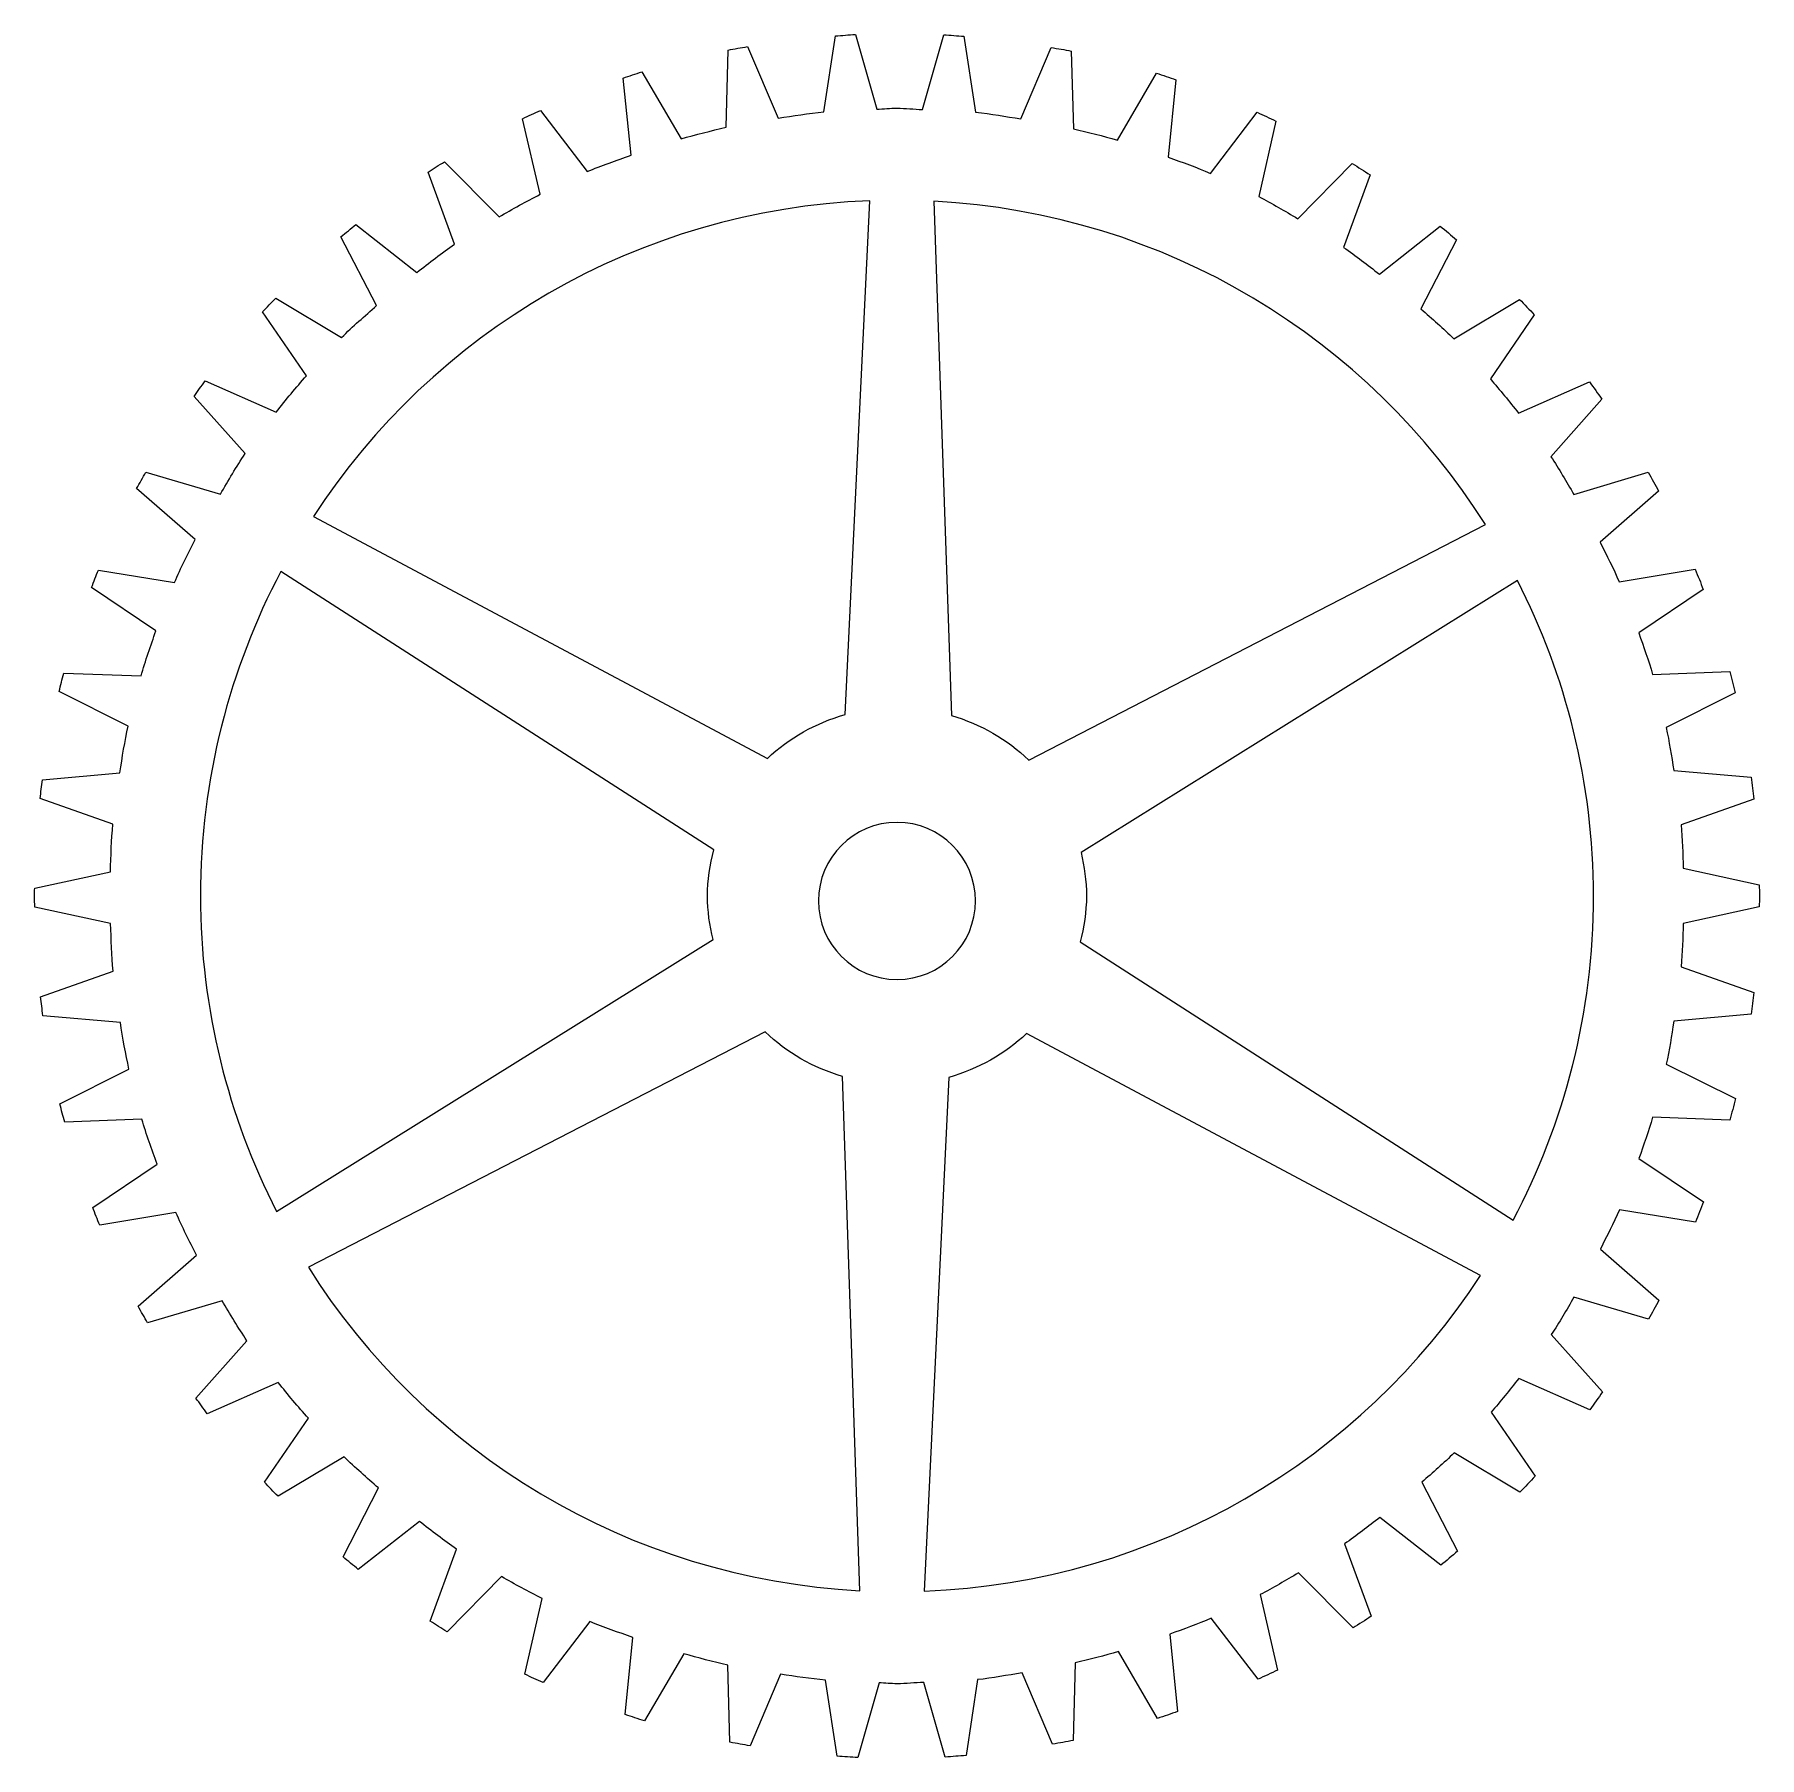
# Model space of a CAD drawing. Header units: centimetres. Extents: x -9.5 to 9.5, y -9.5 to 9.5.
import ezdxf

# ---------------------------------------------------------------- set-up
doc = ezdxf.new("R2010")
doc.units = ezdxf.units.CM
doc.header["$MEASUREMENT"] = 0
doc.layers.add('Camada 1', color=7, linetype='Continuous')

msp = doc.modelspace()

# ---------------------------------------------------------------- linework, layer by layer
at = {"layer": 'Camada 1'}
for points, knots in [([(9.53658, -0.11972), (9.53732, -0.07969), (9.53973, -0.04024), (9.53973, -0.00008), (9.53973, -0.00008), (9.53973, 0.04196), (9.53658, 0.08345), (9.53658, 0.12531), (9.53658, 0.12531), (9.53658, 0.12531), (8.69706, 0.30652), (8.69706, 0.30652), (8.69706, 0.30652), (8.6915, 0.46776), (8.68685, 0.62852), (8.67298, 0.78687), (8.67298, 0.78687), (8.67298, 0.78687), (9.47771, 1.07228), (9.47771, 1.07228), (9.47771, 1.07228), (9.46901, 1.15303), (9.45842, 1.23397), (9.44678, 1.31361), (9.44678, 1.31361), (9.44678, 1.31361), (8.59167, 1.38888), (8.59167, 1.38888), (8.59167, 1.38888), (8.56611, 1.54816), (8.5415, 1.70773), (8.50759, 1.86386), (8.50759, 1.86386), (8.50759, 1.86386), (9.27083, 2.2479), (9.27083, 2.2479), (9.27083, 2.2479), (9.25157, 2.32688), (9.23194, 2.40504), (9.21119, 2.48311), (9.21119, 2.48311), (9.21119, 2.48311), (8.35719, 2.45051), (8.35719, 2.45051), (8.35719, 2.45051), (8.31163, 2.60598), (8.25866, 2.75711), (8.20495, 2.90917), (8.20495, 2.90917), (8.20495, 2.90917), (8.91782, 3.38878), (8.91782, 3.38878), (8.91782, 3.38878), (8.88948, 3.46379), (8.85948, 3.53898), (8.82948, 3.61296), (8.82948, 3.61296), (8.82948, 3.61296), (7.98787, 3.47405), (7.98787, 3.47405), (7.98787, 3.47405), (7.92326, 3.62296), (7.84989, 3.76686), (7.77729, 3.9117), (7.77729, 3.9117), (7.77729, 3.9117), (8.42422, 4.47669), (8.42422, 4.47669), (8.42422, 4.47669), (8.38662, 4.54725), (8.34717, 4.61689), (8.30775, 4.68645), (8.30775, 4.68645), (8.30775, 4.68645), (7.48614, 4.4416), (7.48614, 4.4416), (7.48614, 4.4416), (7.40206, 4.5818), (7.32337, 4.72404), (7.2324, 4.85877), (7.2324, 4.85877), (7.2324, 4.85877), (7.79673, 5.4934), (7.79673, 5.4934), (7.79673, 5.4934), (7.75098, 5.55804), (7.70577, 5.62424), (7.65801, 5.68779), (7.65801, 5.68779), (7.65801, 5.68779), (6.8731, 5.34171), (6.8731, 5.34171), (6.8731, 5.34171), (6.77309, 5.47032), (6.66974, 5.59563), (6.56306, 5.71832), (6.56306, 5.71832), (6.56306, 5.71832), (7.04923, 6.42674), (7.04923, 6.42674), (7.04923, 6.42674), (6.99586, 6.48508), (6.94051, 6.54146), (6.88551, 6.59853), (6.88551, 6.59853), (6.88551, 6.59853), (6.15952, 6.16181), (6.15952, 6.16181), (6.15952, 6.16181), (6.04355, 6.27849), (5.91745, 6.38377), (5.79484, 6.49323), (5.79484, 6.49323), (5.79484, 6.49323), (6.18878, 7.25666), (6.18878, 7.25666), (6.18878, 7.25666), (6.12933, 7.30804), (6.06969, 7.35863), (6.0082, 7.40808), (6.0082, 7.40808), (6.0082, 7.40808), (5.33499, 6.8782), (5.33499, 6.8782), (5.33499, 6.8782), (5.20458, 6.97924), (5.07514, 7.08045), (4.93899, 7.1739), (4.93899, 7.1739), (4.93899, 7.1739), (5.23199, 7.97585), (5.23199, 7.97585), (5.23199, 7.97585), (5.1668, 8.01863), (5.10142, 8.06049), (5.03585, 8.10132), (5.03585, 8.10132), (5.03585, 8.10132), (4.43321, 7.49114), (4.43321, 7.49114), (4.43321, 7.49114), (4.29153, 7.57549), (4.1478, 7.6583), (4.00112, 7.73479), (4.00112, 7.73479), (4.00112, 7.73479), (4.1917, 8.57026), (4.1917, 8.57026), (4.1917, 8.57026), (4.12336, 8.60378), (4.05335, 8.63556), (3.98313, 8.66779), (3.98313, 8.66779), (3.98313, 8.66779), (3.46693, 7.99187), (3.46693, 7.99187), (3.46693, 7.99187), (3.31395, 8.05825), (3.15655, 8.11392), (2.99983, 8.17179), (2.99983, 8.17179), (2.99983, 8.17179), (3.08447, 9.02708), (3.08447, 9.02708), (3.08447, 9.02708), (3.01298, 9.0519), (2.94152, 9.0769), (2.8687, 9.10016), (2.8687, 9.10016), (2.8687, 9.10016), (2.43812, 8.36025), (2.43812, 8.36025), (2.43812, 8.36025), (2.27736, 8.40719), (2.11493, 8.44804), (1.95065, 8.48564), (1.95065, 8.48564), (1.95065, 8.48564), (1.92748, 9.34474), (1.92748, 9.34474), (1.92748, 9.34474), (1.85414, 9.35974), (1.77894, 9.37104), (1.70486, 9.38485), (1.70486, 9.38485), (1.70486, 9.38485), (1.37019, 8.59512), (1.37019, 8.59512), (1.37019, 8.59512), (1.20387, 8.62113), (1.03904, 8.65216), (0.86976, 8.66902), (0.86976, 8.66902), (0.86976, 8.66902), (0.74066, 9.50828), (0.74066, 9.50828), (0.74066, 9.50828), (0.66658, 9.51392), (0.59138, 9.52114), (0.51674, 9.52524), (0.51674, 9.52524), (0.51674, 9.52524), (0.28208, 8.69884), (0.28208, 8.69884), (0.28208, 8.69884), (0.18818, 8.70172), (0.09539, 8.71302), (0.00001, 8.71302), (0.00001, 8.71302), (-0.07593, 8.71302), (-0.14853, 8.70394), (-0.22391, 8.70172), (-0.22391, 8.70172), (-0.22391, 8.70172), (-0.46041, 9.5281), (-0.46041, 9.5281), (-0.46041, 9.5281), (-0.53412, 9.5244), (-0.60765, 9.51781), (-0.68136, 9.51273), (-0.68136, 9.51273), (-0.68136, 9.51273), (-0.80878, 8.67225), (-0.80878, 8.67225), (-0.80878, 8.67225), (-0.97991, 8.65624), (-1.14679, 8.62865), (-1.31495, 8.60288), (-1.31495, 8.60288), (-1.31495, 8.60288), (-1.65279, 9.39427), (-1.65279, 9.39427), (-1.65279, 9.39427), (-1.72502, 9.38178), (-1.79781, 9.36974), (-1.86856, 9.35538), (-1.86856, 9.35538), (-1.86856, 9.35538), (-1.89004, 8.50165), (-1.89004, 8.50165), (-1.89004, 8.50165), (-2.05802, 8.46432), (-2.22342, 8.42045), (-2.38844, 8.37338), (-2.38844, 8.37338), (-2.38844, 8.37338), (-2.8222, 9.11514), (-2.8222, 9.11514), (-2.8222, 9.11514), (-2.89128, 9.09358), (-2.95907, 9.06939), (-3.02778, 9.04624), (-3.02778, 9.04624), (-3.02778, 9.04624), (-2.94092, 8.19306), (-2.94092, 8.19306), (-2.94092, 8.19306), (-3.1039, 8.13445), (-3.268, 8.07924), (-3.42617, 8.01156), (-3.42617, 8.01156), (-3.42617, 8.01156), (-3.94475, 8.68598), (-3.94475, 8.68598), (-3.94475, 8.68598), (-4.00994, 8.65616), (-4.07569, 8.62801), (-4.14033, 8.59689), (-4.14033, 8.59689), (-4.14033, 8.59689), (-3.94716, 7.76038), (-3.94716, 7.76038), (-3.94716, 7.76038), (-4.10144, 7.68167), (-4.25201, 7.59806), (-4.40055, 7.51127), (-4.40055, 7.51127), (-4.40055, 7.51127), (-5.00488, 8.12098), (-5.00488, 8.12098), (-5.00488, 8.12098), (-5.06637, 8.08365), (-5.12601, 8.04449), (-5.18546, 8.0056), (-5.18546, 8.0056), (-5.18546, 8.0056), (-4.89265, 7.2092), (-4.89265, 7.2092), (-4.89265, 7.2092), (-5.03637, 7.11104), (-5.17231, 7.00269), (-5.31029, 6.89665), (-5.31029, 6.89665), (-5.31029, 6.89665), (-5.9863, 7.42587), (-5.9863, 7.42587), (-5.9863, 7.42587), (-6.04131, 7.38105), (-6.09594, 7.33623), (-6.15002, 7.29011), (-6.15002, 7.29011), (-6.15002, 7.29011), (-5.75608, 6.52927), (-5.75608, 6.52927), (-5.75608, 6.52927), (-5.88721, 6.41322), (-6.01963, 6.30006), (-6.14317, 6.17745), (-6.14317, 6.17745), (-6.14317, 6.17745), (-6.87178, 6.61287), (-6.87178, 6.61287), (-6.87178, 6.61287), (-6.92123, 6.56241), (-6.96994, 6.51167), (-7.01847, 6.45962), (-7.01847, 6.45962), (-7.01847, 6.45962), (-6.53174, 5.75361), (-6.53174, 5.75361), (-6.53174, 5.75361), (-6.64657, 5.62285), (-6.75881, 5.48969), (-6.86549, 5.35163), (-6.86549, 5.35163), (-6.86549, 5.35163), (-7.65226, 5.69649), (-7.65226, 5.69649), (-7.65226, 5.69649), (-7.6943, 5.64008), (-7.73375, 5.58238), (-7.77468, 5.52499), (-7.77468, 5.52499), (-7.77468, 5.52499), (-7.20905, 4.89269), (-7.20905, 4.89269), (-7.20905, 4.89269), (-7.30758, 4.74786), (-7.39518, 4.5948), (-7.48427, 4.44441), (-7.48427, 4.44441), (-7.48427, 4.44441), (-8.30771, 4.68767), (-8.30771, 4.68767), (-8.30771, 4.68767), (-8.34197, 4.62711), (-8.37661, 4.56665), (-8.40976, 4.50516), (-8.40976, 4.50516), (-8.40976, 4.50516), (-7.76264, 3.94279), (-7.76264, 3.94279), (-7.76264, 3.94279), (-7.84228, 3.786), (-7.92136, 3.62923), (-7.99156, 3.46744), (-7.99156, 3.46744), (-7.99156, 3.46744), (-8.83315, 3.60468), (-8.83315, 3.60468), (-8.83315, 3.60468), (-8.85852, 3.54078), (-8.88445, 3.47588), (-8.90946, 3.41106), (-8.90946, 3.41106), (-8.90946, 3.41106), (-8.19604, 2.93322), (-8.19604, 2.93322), (-8.19604, 2.93322), (-8.25494, 2.76831), (-8.31272, 2.60281), (-8.36143, 2.43342), (-8.36143, 2.43342), (-8.36143, 2.43342), (-9.21691, 2.46416), (-9.21691, 2.46416), (-9.21691, 2.46416), (-9.2345, 2.39701), (-9.25117, 2.3297), (-9.26729, 2.26255), (-9.26729, 2.26255), (-9.26729, 2.26255), (-8.50386, 1.87972), (-8.50386, 1.87972), (-8.50386, 1.87972), (-8.54164, 1.70978), (-8.56831, 1.53587), (-8.59591, 1.36188), (-8.59591, 1.36188), (-8.59591, 1.36188), (-9.45119, 1.28474), (-9.45119, 1.28474), (-9.45119, 1.28474), (-9.46045, 1.21584), (-9.46953, 1.14687), (-9.4773, 1.07723), (-9.4773, 1.07723), (-9.4773, 1.07723), (-8.67275, 0.79386), (-8.67275, 0.79386), (-8.67275, 0.79386), (-8.68868, 0.62077), (-8.69386, 0.44466), (-8.69942, 0.26842), (-8.69942, 0.26842), (-8.69942, 0.26842), (-9.53767, 0.08535), (-9.53767, 0.08535), (-9.53767, 0.08535), (-9.53767, 0.0572), (-9.53971, 0.02905), (-9.53971, -0.00003), (-9.53971, -0.00003), (-9.53971, -0.0417), (-9.53712, -0.08282), (-9.53656, -0.12412), (-9.53656, -0.12412), (-9.53656, -0.12412), (-8.69775, -0.30544), (-8.69775, -0.30544), (-8.69775, -0.30544), (-8.69145, -0.48139), (-8.68756, -0.65808), (-8.67071, -0.83072), (-8.67071, -0.83072), (-8.67071, -0.83072), (-9.47249, -1.11556), (-9.47249, -1.11556), (-9.47249, -1.11556), (-9.46434, -1.1852), (-9.45564, -1.2541), (-9.44619, -1.32373), (-9.44619, -1.32373), (-9.44619, -1.32373), (-8.59034, -1.39816), (-8.59034, -1.39816), (-8.59034, -1.39816), (-8.56274, -1.57189), (-8.5333, -1.7445), (-8.49514, -1.91415), (-8.49514, -1.91415), (-8.49514, -1.91415), (-9.25875, -2.29941), (-9.25875, -2.29941), (-9.25875, -2.29941), (-9.2419, -2.36683), (-9.22412, -2.43459), (-9.20578, -2.5024), (-9.20578, -2.5024), (-9.20578, -2.5024), (-8.35253, -2.46925), (-8.35253, -2.46925), (-8.35253, -2.46925), (-8.30252, -2.63797), (-8.24289, -2.8017), (-8.18418, -2.96579), (-8.18418, -2.96579), (-8.18418, -2.96579), (-8.89575, -3.44437), (-8.89575, -3.44437), (-8.89575, -3.44437), (-8.87075, -3.5103), (-8.845, -3.57624), (-8.81852, -3.64109), (-8.81852, -3.64109), (-8.81852, -3.64109), (-7.97527, -3.50163), (-7.97527, -3.50163), (-7.97527, -3.50163), (-7.90489, -3.66146), (-7.82784, -3.81778), (-7.74802, -3.97264), (-7.74802, -3.97264), (-7.74802, -3.97264), (-8.39347, -4.53676), (-8.39347, -4.53676), (-8.39347, -4.53676), (-8.35976, -4.59902), (-8.32383, -4.659), (-8.28827, -4.72086), (-8.28827, -4.72086), (-8.28827, -4.72086), (-7.46483, -4.47564), (-7.46483, -4.47564), (-7.46483, -4.47564), (-7.37574, -4.62492), (-7.28796, -4.77457), (-7.18961, -4.9181), (-7.18961, -4.9181), (-7.18961, -4.9181), (-7.75432, -5.55244), (-7.75432, -5.55244), (-7.75432, -5.55244), (-7.71302, -5.61078), (-7.67227, -5.66949), (-7.62912, -5.72654), (-7.62912, -5.72654), (-7.62912, -5.72654), (-6.84402, -5.38039), (-6.84402, -5.38039), (-6.84402, -5.38039), (-6.73753, -5.51578), (-6.62584, -5.64688), (-6.51046, -5.776), (-6.51046, -5.776), (-6.51046, -5.776), (-6.99571, -6.48257), (-6.99571, -6.48257), (-6.99571, -6.48257), (-6.947, -6.53514), (-6.89681, -6.5874), (-6.84606, -6.63963), (-6.84606, -6.63963), (-6.84606, -6.63963), (-6.11615, -6.20106), (-6.11615, -6.20106), (-6.11615, -6.20106), (-5.99391, -6.32182), (-5.86482, -6.43479), (-5.73499, -6.5474), (-5.73499, -6.5474), (-5.73499, -6.5474), (-6.12745, -7.30974), (-6.12745, -7.30974), (-6.12745, -7.30974), (-6.0717, -7.35678), (-6.01503, -7.40216), (-5.95798, -7.44791), (-5.95798, -7.44791), (-5.95798, -7.44791), (-5.28271, -6.91673), (-5.28271, -6.91673), (-5.28271, -6.91673), (-5.14677, -7.021), (-5.0136, -7.12824), (-4.87136, -7.22492), (-4.87136, -7.22492), (-4.87136, -7.22492), (-5.16177, -8.02039), (-5.16177, -8.02039), (-5.16177, -8.02039), (-5.10028, -8.06021), (-5.03898, -8.10056), (-4.97675, -8.13948), (-4.97675, -8.13948), (-4.97675, -8.13948), (-4.37353, -7.52753), (-4.37353, -7.52753), (-4.37353, -7.52753), (-4.22629, -7.61275), (-4.07738, -7.69366), (-3.92514, -7.77055), (-3.92514, -7.77055), (-3.92514, -7.77055), (-4.1159, -8.60732), (-4.1159, -8.60732), (-4.1159, -8.60732), (-4.05015, -8.63955), (-3.98162, -8.66881), (-3.91402, -8.69881), (-3.91402, -8.69881), (-3.91402, -8.69881), (-3.3984, -8.02428), (-3.3984, -8.02428), (-3.3984, -8.02428), (-3.24301, -8.09021), (-3.08058, -8.14337), (-2.92075, -8.20023), (-2.92075, -8.20023), (-2.92075, -8.20023), (-3.00539, -9.05386), (-3.00539, -9.05386), (-3.00539, -9.05386), (-2.93464, -9.07683), (-2.86352, -9.10109), (-2.79203, -9.12294), (-2.79203, -9.12294), (-2.79203, -9.12294), (-2.35957, -8.3806), (-2.35957, -8.3806), (-2.35957, -8.3806), (-2.1977, -8.42542), (-2.03601, -8.46987), (-1.87062, -8.5058), (-1.87062, -8.5058), (-1.87062, -8.5058), (-1.84728, -9.35887), (-1.84728, -9.35887), (-1.84728, -9.35887), (-1.7732, -9.37369), (-1.69856, -9.38588), (-1.62466, -9.39888), (-1.62466, -9.39888), (-1.62466, -9.39888), (-1.28851, -8.60656), (-1.28851, -8.60656), (-1.28851, -8.60656), (-1.12293, -8.63138), (-0.95939, -8.65752), (-0.79123, -8.67249), (-0.79123, -8.67249), (-0.79123, -8.67249), (-0.66232, -9.5141), (-0.66232, -9.5141), (-0.66232, -9.5141), (-0.58564, -9.51892), (-0.50915, -9.52447), (-0.43266, -9.52815), (-0.43266, -9.52815), (-0.43266, -9.52815), (-0.19874, -8.70249), (-0.19874, -8.70249), (-0.19874, -8.70249), (-0.13169, -8.704), (-0.06706, -8.71231), (-0.00001, -8.71231), (-0.00001, -8.71231), (0.10037, -8.71231), (0.19798, -8.70067), (0.29799, -8.69768), (0.29799, -8.69768), (0.29799, -8.69768), (0.53416, -9.52371), (0.53416, -9.52371), (0.53416, -9.52371), (0.61121, -9.51889), (0.68788, -9.51149), (0.76493, -9.50574), (0.76493, -9.50574), (0.76493, -9.50574), (0.89217, -8.66693), (0.89217, -8.66693), (0.89217, -8.66693), (1.05849, -8.65026), (1.22036, -8.61803), (1.38334, -8.59229), (1.38334, -8.59229), (1.38334, -8.59229), (1.7206, -9.38186), (1.7206, -9.38186), (1.7206, -9.38186), (1.79709, -9.3676), (1.87414, -9.35498), (1.94952, -9.33926), (1.94952, -9.33926), (1.94952, -9.33926), (1.971, -8.48026), (1.971, -8.48026), (1.971, -8.48026), (2.13213, -8.44285), (2.29178, -8.40321), (2.44921, -8.3571), (2.44921, -8.3571), (2.44921, -8.3571), (2.88056, -9.09553), (2.88056, -9.09553), (2.88056, -9.09553), (2.95597, -9.07145), (3.02986, -9.04589), (3.10376, -9.01996), (3.10376, -9.01996), (3.10376, -9.01996), (3.0165, -8.16488), (3.0165, -8.16488), (3.0165, -8.16488), (3.17041, -8.10765), (3.32527, -8.05283), (3.47508, -7.98764), (3.47508, -7.98764), (3.47508, -7.98764), (3.99369, -8.66254), (3.99369, -8.66254), (3.99369, -8.66254), (4.06611, -8.62957), (4.13778, -8.59624), (4.20872, -8.56142), (4.20872, -8.56142), (4.20872, -8.56142), (4.01536, -7.72706), (4.01536, -7.72706), (4.01536, -7.72706), (4.16035, -7.65134), (4.30021, -7.56945), (4.44004, -7.48647), (4.44004, -7.48647), (4.44004, -7.48647), (5.04382, -8.09581), (5.04382, -8.09581), (5.04382, -8.09581), (5.11161, -8.05321), (5.17884, -8.01061), (5.24512, -7.96635), (5.24512, -7.96635), (5.24512, -7.96635), (4.95027, -7.16548), (4.95027, -7.16548), (4.95027, -7.16548), (5.08399, -7.07306), (5.21253, -6.97323), (5.3405, -6.87396), (5.3405, -6.87396), (5.3405, -6.87396), (6.01521, -7.40217), (6.01521, -7.40217), (6.01521, -7.40217), (6.07781, -7.35124), (6.138, -7.29882), (6.19968, -7.24659), (6.19968, -7.24659), (6.19968, -7.24659), (5.80445, -6.48409), (5.80445, -6.48409), (5.80445, -6.48409), (5.92502, -6.37664), (6.04911, -6.27221), (6.1632, -6.15812), (6.1632, -6.15812), (6.1632, -6.15812), (6.89051, -6.59283), (6.89051, -6.59283), (6.89051, -6.59283), (6.94681, -6.53449), (7.00349, -6.47745), (7.05794, -6.41741), (7.05794, -6.41741), (7.05794, -6.41741), (6.5701, -5.71013), (6.5701, -5.71013), (6.5701, -5.71013), (6.67548, -5.58919), (6.77716, -5.46436), (6.87606, -5.33749), (6.87606, -5.33749), (6.87606, -5.33749), (7.66245, -5.68214), (7.66245, -5.68214), (7.66245, -5.68214), (7.71079, -5.61734), (7.75656, -5.5503), (7.80302, -5.48399), (7.80302, -5.48399), (7.80302, -5.48399), (7.23665, -4.85092), (7.23665, -4.85092), (7.23665, -4.85092), (7.32685, -4.7172), (7.40537, -4.57644), (7.48742, -4.43828), (7.48742, -4.43828), (7.48742, -4.43828), (8.31067, -4.68146), (8.31067, -4.68146), (8.31067, -4.68146), (8.35089, -4.6105), (8.39031, -4.53978), (8.42793, -4.46826), (8.42793, -4.46826), (8.42793, -4.46826), (7.78025, -3.9048), (7.78025, -3.9048), (7.78025, -3.9048), (7.85245, -3.76126), (7.92508, -3.61847), (7.98972, -3.47049), (7.98972, -3.47049), (7.98972, -3.47049), (8.83149, -3.60776), (8.83149, -3.60776), (8.83149, -3.60776), (8.86202, -3.53254), (8.89205, -3.45734), (8.92076, -3.38162), (8.92076, -3.38162), (8.92076, -3.38162), (8.2062, -2.90323), (8.2062, -2.90323), (8.2062, -2.90323), (8.25991, -2.75247), (8.31269, -2.60134), (8.35714, -2.44666), (8.35714, -2.44666), (8.35714, -2.44666), (9.2119, -2.47759), (9.2119, -2.47759), (9.2119, -2.47759), (9.23354, -2.39925), (9.25336, -2.32053), (9.27283, -2.24092), (9.27283, -2.24092), (9.27283, -2.24092), (8.50903, -1.85918), (8.50903, -1.85918), (8.50903, -1.85918), (8.54274, -1.70342), (8.56663, -1.54451), (8.59222, -1.38563), (8.59222, -1.38563), (8.59222, -1.38563), (9.44749, -1.30858), (9.44749, -1.30858), (9.44749, -1.30858), (9.459, -1.22838), (9.46953, -1.14745), (9.47842, -1.06596), (9.47842, -1.06596), (9.47842, -1.06596), (8.67298, -0.78185), (8.67298, -0.78185), (8.67298, -0.78185), (8.68743, -0.62424), (8.6915, -0.46329), (8.69706, -0.30327), (8.69706, -0.30327), (8.69706, -0.30327), (9.53658, -0.11972), (9.53658, -0.11972)], [0, 0, 0, 0, 0.00487805, 0.00487805, 0.00487805, 0.00487805, 0.0097561, 0.0097561, 0.0097561, 0.0097561, 0.01463415, 0.01463415, 0.01463415, 0.01463415, 0.0195122, 0.0195122, 0.0195122, 0.0195122, 0.02439024, 0.02439024, 0.02439024, 0.02439024, 0.02926829, 0.02926829, 0.02926829, 0.02926829, 0.03414634, 0.03414634, 0.03414634, 0.03414634, 0.03902439, 0.03902439, 0.03902439, 0.03902439, 0.04390244, 0.04390244, 0.04390244, 0.04390244, 0.04878049, 0.04878049, 0.04878049, 0.04878049, 0.05365854, 0.05365854, 0.05365854, 0.05365854, 0.05853659, 0.05853659, 0.05853659, 0.05853659, 0.06341463, 0.06341463, 0.06341463, 0.06341463, 0.06829268, 0.06829268, 0.06829268, 0.06829268, 0.07317073, 0.07317073, 0.07317073, 0.07317073, 0.07804878, 0.07804878, 0.07804878, 0.07804878, 0.08292683, 0.08292683, 0.08292683, 0.08292683, 0.08780488, 0.08780488, 0.08780488, 0.08780488, 0.09268293, 0.09268293, 0.09268293, 0.09268293, 0.09756098, 0.09756098, 0.09756098, 0.09756098, 0.10243902, 0.10243902, 0.10243902, 0.10243902, 0.10731707, 0.10731707, 0.10731707, 0.10731707, 0.11219512, 0.11219512, 0.11219512, 0.11219512, 0.11707317, 0.11707317, 0.11707317, 0.11707317, 0.12195122, 0.12195122, 0.12195122, 0.12195122, 0.12682927, 0.12682927, 0.12682927, 0.12682927, 0.13170732, 0.13170732, 0.13170732, 0.13170732, 0.13658537, 0.13658537, 0.13658537, 0.13658537, 0.14146341, 0.14146341, 0.14146341, 0.14146341, 0.14634146, 0.14634146, 0.14634146, 0.14634146, 0.15121951, 0.15121951, 0.15121951, 0.15121951, 0.15609756, 0.15609756, 0.15609756, 0.15609756, 0.16097561, 0.16097561, 0.16097561, 0.16097561, 0.16585366, 0.16585366, 0.16585366, 0.16585366, 0.17073171, 0.17073171, 0.17073171, 0.17073171, 0.17560976, 0.17560976, 0.17560976, 0.17560976, 0.1804878, 0.1804878, 0.1804878, 0.1804878, 0.18536585, 0.18536585, 0.18536585, 0.18536585, 0.1902439, 0.1902439, 0.1902439, 0.1902439, 0.19512195, 0.19512195, 0.19512195, 0.19512195, 0.2, 0.2, 0.2, 0.2, 0.20487805, 0.20487805, 0.20487805, 0.20487805, 0.2097561, 0.2097561, 0.2097561, 0.2097561, 0.21463415, 0.21463415, 0.21463415, 0.21463415, 0.2195122, 0.2195122, 0.2195122, 0.2195122, 0.22439024, 0.22439024, 0.22439024, 0.22439024, 0.22926829, 0.22926829, 0.22926829, 0.22926829, 0.23414634, 0.23414634, 0.23414634, 0.23414634, 0.23902439, 0.23902439, 0.23902439, 0.23902439, 0.24390244, 0.24390244, 0.24390244, 0.24390244, 0.24878049, 0.24878049, 0.24878049, 0.24878049, 0.25365854, 0.25365854, 0.25365854, 0.25365854, 0.25853659, 0.25853659, 0.25853659, 0.25853659, 0.26341463, 0.26341463, 0.26341463, 0.26341463, 0.26829268, 0.26829268, 0.26829268, 0.26829268, 0.27317073, 0.27317073, 0.27317073, 0.27317073, 0.27804878, 0.27804878, 0.27804878, 0.27804878, 0.28292683, 0.28292683, 0.28292683, 0.28292683, 0.28780488, 0.28780488, 0.28780488, 0.28780488, 0.29268293, 0.29268293, 0.29268293, 0.29268293, 0.29756098, 0.29756098, 0.29756098, 0.29756098, 0.30243902, 0.30243902, 0.30243902, 0.30243902, 0.30731707, 0.30731707, 0.30731707, 0.30731707, 0.31219512, 0.31219512, 0.31219512, 0.31219512, 0.31707317, 0.31707317, 0.31707317, 0.31707317, 0.32195122, 0.32195122, 0.32195122, 0.32195122, 0.32682927, 0.32682927, 0.32682927, 0.32682927, 0.33170732, 0.33170732, 0.33170732, 0.33170732, 0.33658537, 0.33658537, 0.33658537, 0.33658537, 0.34146341, 0.34146341, 0.34146341, 0.34146341, 0.34634146, 0.34634146, 0.34634146, 0.34634146, 0.35121951, 0.35121951, 0.35121951, 0.35121951, 0.35609756, 0.35609756, 0.35609756, 0.35609756, 0.36097561, 0.36097561, 0.36097561, 0.36097561, 0.36585366, 0.36585366, 0.36585366, 0.36585366, 0.37073171, 0.37073171, 0.37073171, 0.37073171, 0.37560976, 0.37560976, 0.37560976, 0.37560976, 0.3804878, 0.3804878, 0.3804878, 0.3804878, 0.38536585, 0.38536585, 0.38536585, 0.38536585, 0.3902439, 0.3902439, 0.3902439, 0.3902439, 0.39512195, 0.39512195, 0.39512195, 0.39512195, 0.4, 0.4, 0.4, 0.4, 0.40487805, 0.40487805, 0.40487805, 0.40487805, 0.4097561, 0.4097561, 0.4097561, 0.4097561, 0.41463415, 0.41463415, 0.41463415, 0.41463415, 0.4195122, 0.4195122, 0.4195122, 0.4195122, 0.42439024, 0.42439024, 0.42439024, 0.42439024, 0.42926829, 0.42926829, 0.42926829, 0.42926829, 0.43414634, 0.43414634, 0.43414634, 0.43414634, 0.43902439, 0.43902439, 0.43902439, 0.43902439, 0.44390244, 0.44390244, 0.44390244, 0.44390244, 0.44878049, 0.44878049, 0.44878049, 0.44878049, 0.45365854, 0.45365854, 0.45365854, 0.45365854, 0.45853659, 0.45853659, 0.45853659, 0.45853659, 0.46341463, 0.46341463, 0.46341463, 0.46341463, 0.46829268, 0.46829268, 0.46829268, 0.46829268, 0.47317073, 0.47317073, 0.47317073, 0.47317073, 0.47804878, 0.47804878, 0.47804878, 0.47804878, 0.48292683, 0.48292683, 0.48292683, 0.48292683, 0.48780488, 0.48780488, 0.48780488, 0.48780488, 0.49268293, 0.49268293, 0.49268293, 0.49268293, 0.49756098, 0.49756098, 0.49756098, 0.49756098, 0.50243902, 0.50243902, 0.50243902, 0.50243902, 0.50731707, 0.50731707, 0.50731707, 0.50731707, 0.51219512, 0.51219512, 0.51219512, 0.51219512, 0.51707317, 0.51707317, 0.51707317, 0.51707317, 0.52195122, 0.52195122, 0.52195122, 0.52195122, 0.52682927, 0.52682927, 0.52682927, 0.52682927, 0.53170732, 0.53170732, 0.53170732, 0.53170732, 0.53658537, 0.53658537, 0.53658537, 0.53658537, 0.54146341, 0.54146341, 0.54146341, 0.54146341, 0.54634146, 0.54634146, 0.54634146, 0.54634146, 0.55121951, 0.55121951, 0.55121951, 0.55121951, 0.55609756, 0.55609756, 0.55609756, 0.55609756, 0.56097561, 0.56097561, 0.56097561, 0.56097561, 0.56585366, 0.56585366, 0.56585366, 0.56585366, 0.57073171, 0.57073171, 0.57073171, 0.57073171, 0.57560976, 0.57560976, 0.57560976, 0.57560976, 0.5804878, 0.5804878, 0.5804878, 0.5804878, 0.58536585, 0.58536585, 0.58536585, 0.58536585, 0.5902439, 0.5902439, 0.5902439, 0.5902439, 0.59512195, 0.59512195, 0.59512195, 0.59512195, 0.6, 0.6, 0.6, 0.6, 0.60487805, 0.60487805, 0.60487805, 0.60487805, 0.6097561, 0.6097561, 0.6097561, 0.6097561, 0.61463415, 0.61463415, 0.61463415, 0.61463415, 0.6195122, 0.6195122, 0.6195122, 0.6195122, 0.62439024, 0.62439024, 0.62439024, 0.62439024, 0.62926829, 0.62926829, 0.62926829, 0.62926829, 0.63414634, 0.63414634, 0.63414634, 0.63414634, 0.63902439, 0.63902439, 0.63902439, 0.63902439, 0.64390244, 0.64390244, 0.64390244, 0.64390244, 0.64878049, 0.64878049, 0.64878049, 0.64878049, 0.65365854, 0.65365854, 0.65365854, 0.65365854, 0.65853659, 0.65853659, 0.65853659, 0.65853659, 0.66341463, 0.66341463, 0.66341463, 0.66341463, 0.66829268, 0.66829268, 0.66829268, 0.66829268, 0.67317073, 0.67317073, 0.67317073, 0.67317073, 0.67804878, 0.67804878, 0.67804878, 0.67804878, 0.68292683, 0.68292683, 0.68292683, 0.68292683, 0.68780488, 0.68780488, 0.68780488, 0.68780488, 0.69268293, 0.69268293, 0.69268293, 0.69268293, 0.69756098, 0.69756098, 0.69756098, 0.69756098, 0.70243902, 0.70243902, 0.70243902, 0.70243902, 0.70731707, 0.70731707, 0.70731707, 0.70731707, 0.71219512, 0.71219512, 0.71219512, 0.71219512, 0.71707317, 0.71707317, 0.71707317, 0.71707317, 0.72195122, 0.72195122, 0.72195122, 0.72195122, 0.72682927, 0.72682927, 0.72682927, 0.72682927, 0.73170732, 0.73170732, 0.73170732, 0.73170732, 0.73658537, 0.73658537, 0.73658537, 0.73658537, 0.74146341, 0.74146341, 0.74146341, 0.74146341, 0.74634146, 0.74634146, 0.74634146, 0.74634146, 0.75121951, 0.75121951, 0.75121951, 0.75121951, 0.75609756, 0.75609756, 0.75609756, 0.75609756, 0.76097561, 0.76097561, 0.76097561, 0.76097561, 0.76585366, 0.76585366, 0.76585366, 0.76585366, 0.77073171, 0.77073171, 0.77073171, 0.77073171, 0.77560976, 0.77560976, 0.77560976, 0.77560976, 0.7804878, 0.7804878, 0.7804878, 0.7804878, 0.78536585, 0.78536585, 0.78536585, 0.78536585, 0.7902439, 0.7902439, 0.7902439, 0.7902439, 0.79512195, 0.79512195, 0.79512195, 0.79512195, 0.8, 0.8, 0.8, 0.8, 0.80487805, 0.80487805, 0.80487805, 0.80487805, 0.8097561, 0.8097561, 0.8097561, 0.8097561, 0.81463415, 0.81463415, 0.81463415, 0.81463415, 0.8195122, 0.8195122, 0.8195122, 0.8195122, 0.82439024, 0.82439024, 0.82439024, 0.82439024, 0.82926829, 0.82926829, 0.82926829, 0.82926829, 0.83414634, 0.83414634, 0.83414634, 0.83414634, 0.83902439, 0.83902439, 0.83902439, 0.83902439, 0.84390244, 0.84390244, 0.84390244, 0.84390244, 0.84878049, 0.84878049, 0.84878049, 0.84878049, 0.85365854, 0.85365854, 0.85365854, 0.85365854, 0.85853659, 0.85853659, 0.85853659, 0.85853659, 0.86341463, 0.86341463, 0.86341463, 0.86341463, 0.86829268, 0.86829268, 0.86829268, 0.86829268, 0.87317073, 0.87317073, 0.87317073, 0.87317073, 0.87804878, 0.87804878, 0.87804878, 0.87804878, 0.88292683, 0.88292683, 0.88292683, 0.88292683, 0.88780488, 0.88780488, 0.88780488, 0.88780488, 0.89268293, 0.89268293, 0.89268293, 0.89268293, 0.89756098, 0.89756098, 0.89756098, 0.89756098, 0.90243902, 0.90243902, 0.90243902, 0.90243902, 0.90731707, 0.90731707, 0.90731707, 0.90731707, 0.91219512, 0.91219512, 0.91219512, 0.91219512, 0.91707317, 0.91707317, 0.91707317, 0.91707317, 0.92195122, 0.92195122, 0.92195122, 0.92195122, 0.92682927, 0.92682927, 0.92682927, 0.92682927, 0.93170732, 0.93170732, 0.93170732, 0.93170732, 0.93658537, 0.93658537, 0.93658537, 0.93658537, 0.94146341, 0.94146341, 0.94146341, 0.94146341, 0.94634146, 0.94634146, 0.94634146, 0.94634146, 0.95121951, 0.95121951, 0.95121951, 0.95121951, 0.95609756, 0.95609756, 0.95609756, 0.95609756, 0.96097561, 0.96097561, 0.96097561, 0.96097561, 0.96585366, 0.96585366, 0.96585366, 0.96585366, 0.97073171, 0.97073171, 0.97073171, 0.97073171, 0.97560976, 0.97560976, 0.97560976, 0.97560976, 0.9804878, 0.9804878, 0.9804878, 0.9804878, 0.98536585, 0.98536585, 0.98536585, 0.98536585, 0.9902439, 0.9902439, 0.9902439, 0.9902439, 1, 1, 1, 1]), ([(-0.30225, 7.68906), (-0.30225, 7.68906), (-0.57377, 2.00658), (-0.57377, 2.00658), (-0.57377, 2.00658), (-0.89974, 1.91342), (-1.19329, 1.74821), (-1.43388, 1.52189), (-1.43388, 1.52189), (-1.43388, 1.52189), (-6.45545, 4.19862), (-6.45545, 4.19862), (-6.45545, 4.19862), (-5.13214, 6.22805), (-2.88053, 7.58896), (-0.30225, 7.68906)], [0, 0, 0, 0, 0.2, 0.2, 0.2, 0.2, 0.4, 0.4, 0.4, 0.4, 0.6, 0.6, 0.6, 0.6, 1, 1, 1, 1]), ([(6.50972, 4.10705), (6.50972, 4.10705), (1.4565, 1.50302), (1.4565, 1.50302), (1.4565, 1.50302), (1.21962, 1.7326), (0.92553, 1.89992), (0.60142, 1.99771), (0.60142, 1.99771), (0.60142, 1.99771), (0.40899, 7.68371), (0.40899, 7.68371), (0.40899, 7.68371), (2.98039, 7.54859), (5.21381, 6.15749), (6.50972, 4.10705)], [0, 0, 0, 0, 0.2, 0.2, 0.2, 0.2, 0.4, 0.4, 0.4, 0.4, 0.6, 0.6, 0.6, 0.6, 1, 1, 1, 1]), ([(-6.86217, -3.48977), (-7.39649, -2.4411), (-7.70431, -1.25746), (-7.70431, -0.00005), (-7.70431, -0.00005), (-7.70431, 1.29604), (-7.38075, 2.51574), (-6.81587, 3.58736), (-6.81587, 3.58736), (-6.81587, 3.58736), (-2.02712, 0.50883), (-2.02712, 0.50883), (-2.02712, 0.50883), (-2.06805, 0.34484), (-2.0962, 0.17657), (-2.0962, -0.00002), (-2.0962, -0.00002), (-2.0962, -0.16615), (-2.07231, -0.32562), (-2.03471, -0.48064), (-2.03471, -0.48064), (-2.03471, -0.48064), (-6.86217, -3.48977), (-6.86217, -3.48977)], [0, 0, 0, 0, 0.14285714, 0.14285714, 0.14285714, 0.14285714, 0.28571429, 0.28571429, 0.28571429, 0.28571429, 0.42857143, 0.42857143, 0.42857143, 0.42857143, 0.57142857, 0.57142857, 0.57142857, 0.57142857, 0.71428571, 0.71428571, 0.71428571, 0.71428571, 1, 1, 1, 1]), ([(6.81534, -3.58664), (6.81534, -3.58664), (2.02601, -0.50845), (2.02601, -0.50845), (2.02601, -0.50845), (2.0675, -0.34473), (2.09546, -0.17619), (2.09546, -0.00005), (2.09546, -0.00005), (2.09546, 0.16619), (2.0712, 0.32602), (2.03527, 0.48094), (2.03527, 0.48094), (2.03527, 0.48094), (6.8622, 3.49002), (6.8622, 3.49002), (6.8622, 3.49002), (7.39653, 2.44163), (7.70381, 1.25778), (7.70381, -0.00005), (7.70381, -0.00005), (7.70378, -1.29577), (7.38094, -2.515), (6.81534, -3.58664)], [0, 0, 0, 0, 0.14285714, 0.14285714, 0.14285714, 0.14285714, 0.28571429, 0.28571429, 0.28571429, 0.28571429, 0.42857143, 0.42857143, 0.42857143, 0.42857143, 0.57142857, 0.57142857, 0.57142857, 0.57142857, 0.71428571, 0.71428571, 0.71428571, 0.71428571, 1, 1, 1, 1]), ([(0.00001, -0.92387), (-0.47949, -0.92387), (-0.86917, -0.53438), (-0.86917, -0.05487), (-0.86917, -0.05487), (-0.86917, 0.42522), (-0.47949, 0.81423), (0.00001, 0.81423), (0.00001, 0.81423), (0.4797, 0.81423), (0.86845, 0.42521), (0.86845, -0.05487), (0.86845, -0.05487), (0.86846, -0.53438), (0.4797, -0.92387), (0.00001, -0.92387)], [0, 0, 0, 0, 0.2, 0.2, 0.2, 0.2, 0.4, 0.4, 0.4, 0.4, 0.6, 0.6, 0.6, 0.6, 1, 1, 1, 1]), ([(-6.51046, -4.10668), (-6.51046, -4.10668), (-1.45668, -1.50302), (-1.45668, -1.50302), (-1.45668, -1.50302), (-1.21943, -1.73231), (-0.92624, -1.89974), (-0.60213, -1.99737), (-0.60213, -1.99737), (-0.60213, -1.99737), (-0.40933, -7.68327), (-0.40933, -7.68327), (-0.40933, -7.68327), (-2.98036, -7.5475), (-5.21455, -6.15733), (-6.51046, -4.10668)], [0, 0, 0, 0, 0.2, 0.2, 0.2, 0.2, 0.4, 0.4, 0.4, 0.4, 0.6, 0.6, 0.6, 0.6, 1, 1, 1, 1]), ([(0.30153, -7.68824), (0.30153, -7.68824), (0.57305, -2.00605), (0.57305, -2.00605), (0.57305, -2.00605), (0.89846, -1.91305), (1.19331, -1.74824), (1.43334, -1.52152), (1.43334, -1.52152), (1.43334, -1.52152), (6.45399, -4.19855), (6.45399, -4.19855), (6.45399, -4.19855), (5.13177, -6.22768), (2.88019, -7.58881), (0.30153, -7.68824)], [0, 0, 0, 0, 0.2, 0.2, 0.2, 0.2, 0.4, 0.4, 0.4, 0.4, 0.6, 0.6, 0.6, 0.6, 1, 1, 1, 1])]:
    msp.add_open_spline(points, degree=3, knots=knots, dxfattribs=at)

doc.saveas('drawing.dxf')
